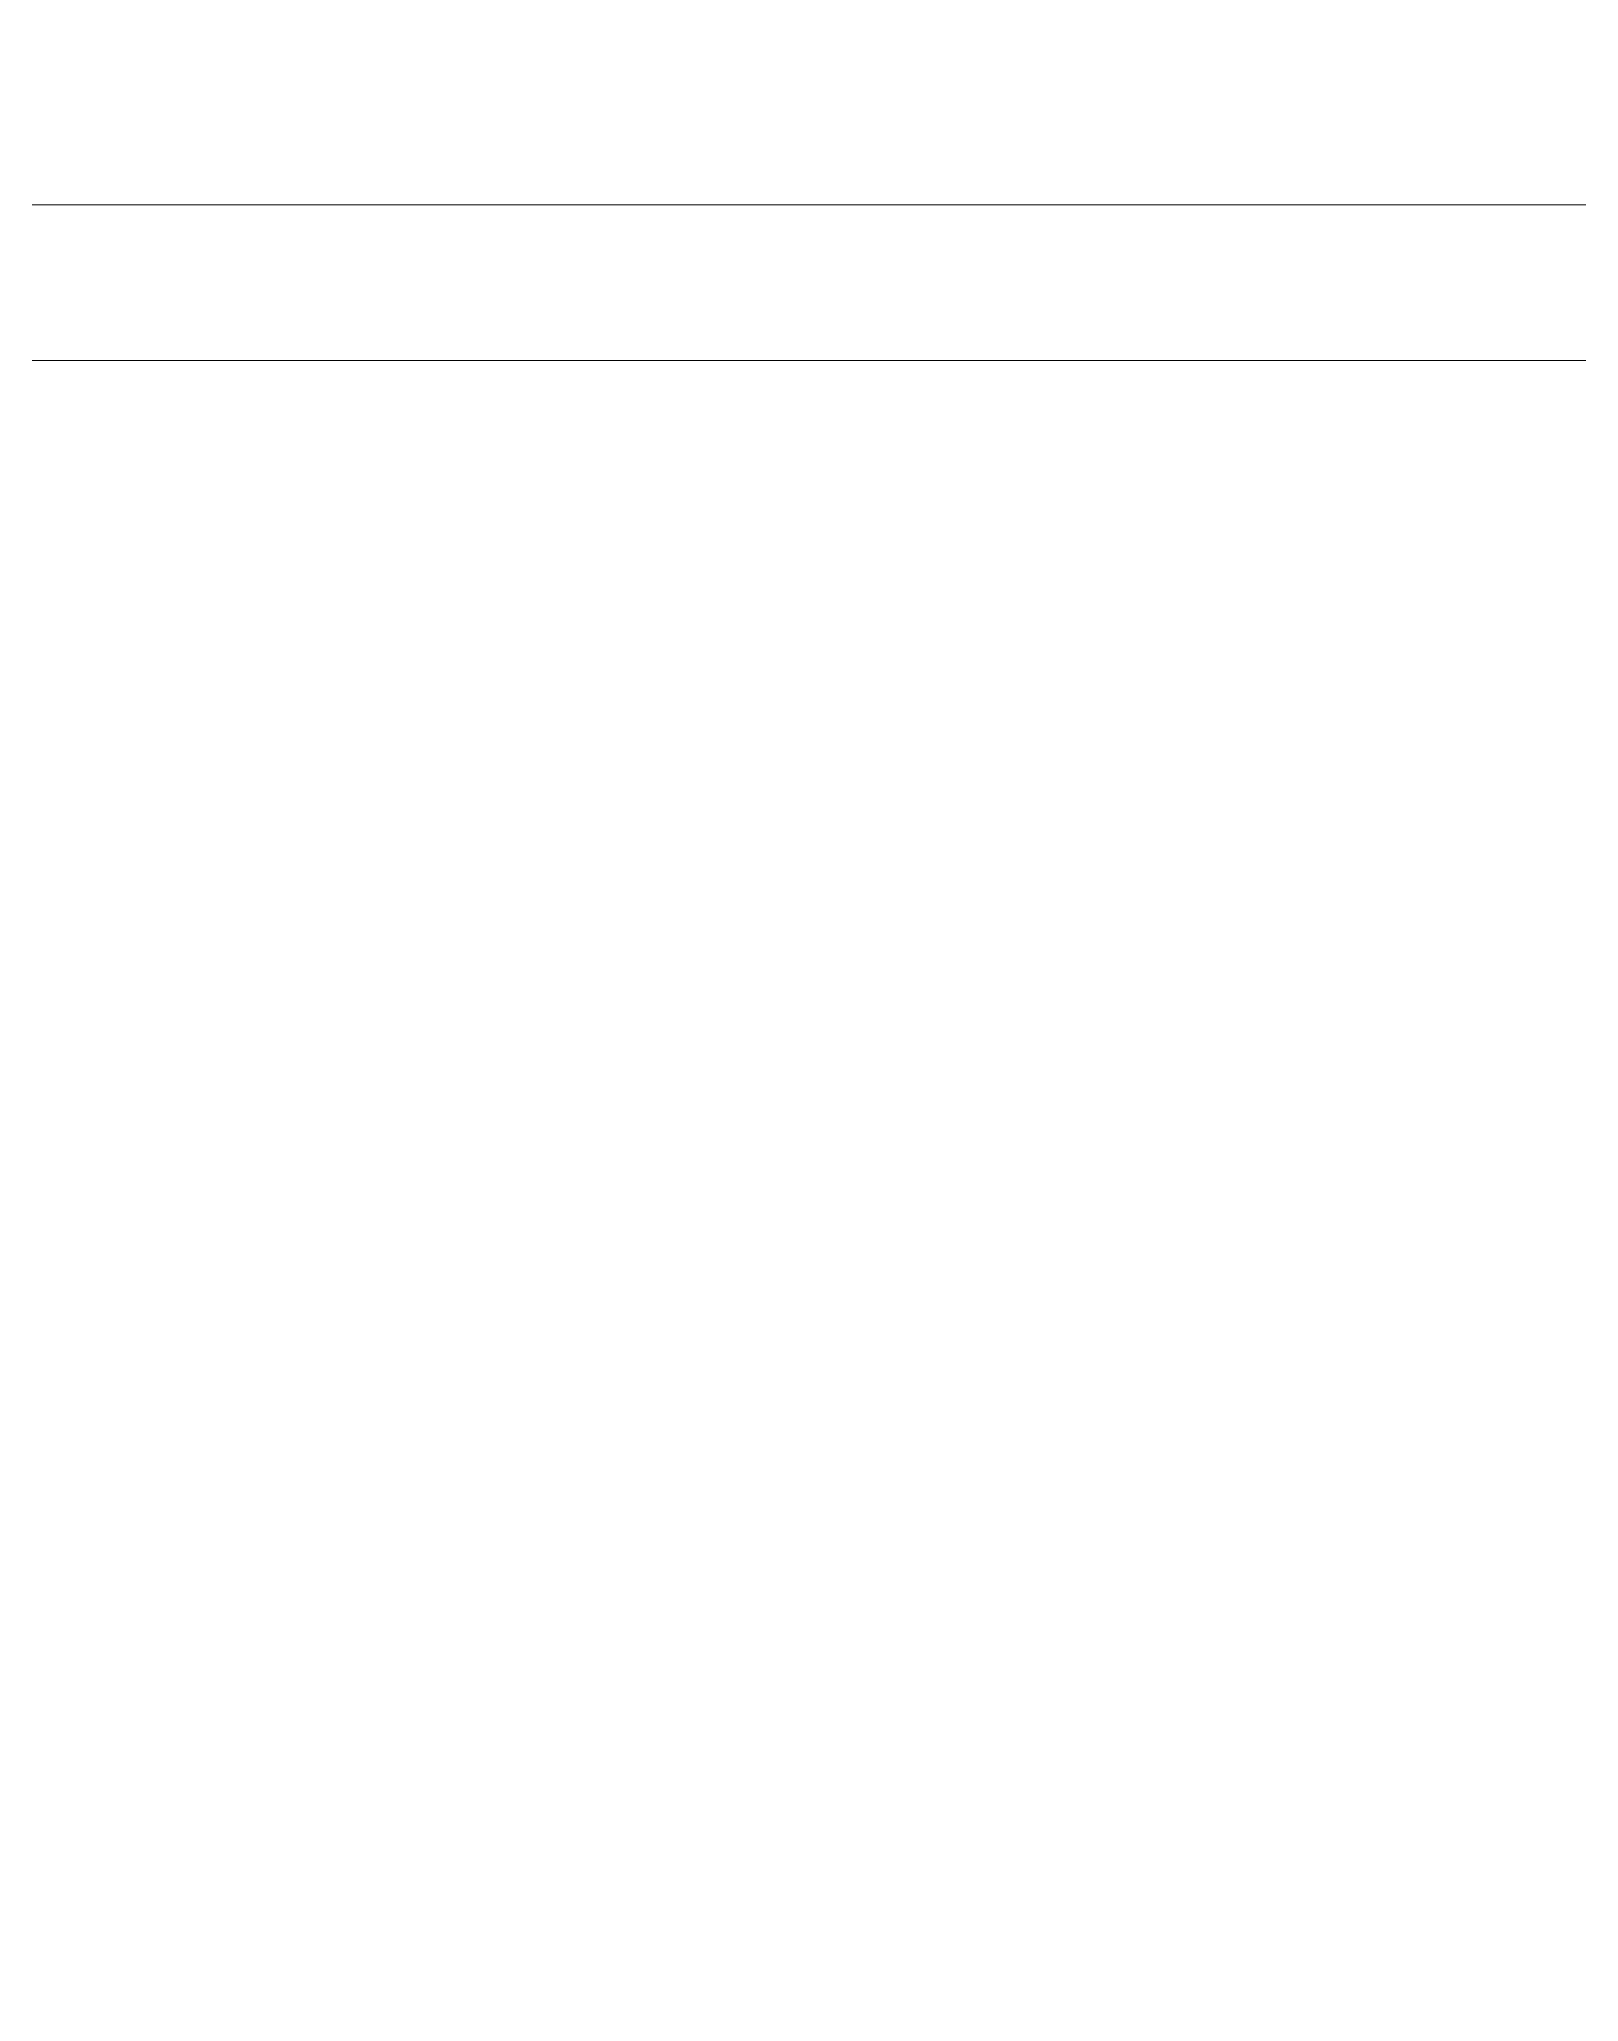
# Model space of a CAD drawing. Header units: inches. Extents: x -467 to 3069, y 495 to 1470.
# Drawn here: x -194.86 to -160.21, y 917.82 to 961.97 of the extents above; entities that cross this region are included whole.
import ezdxf

# ---------------------------------------------------------------- set-up
doc = ezdxf.new("R2010")
doc.units = ezdxf.units.IN
doc.header["$MEASUREMENT"] = 0
doc.layers.get('0').update_dxf_attribs({"color": 1, "lineweight": 9})
doc.layers.add('A101-Dimensions', color=7, linetype='Continuous', lineweight=9)
doc.layers.add('A101-Floorplan-1st-floor', color=7, linetype='Continuous', lineweight=9)
doc.styles.add('Annotative', font='txt')
doc.dimstyles.new('Annotative', dxfattribs={"dimtxt": 0.18, "dimasz": 0.18, "dimexe": 0.18, "dimexo": 0.0625, "dimgap": 0.09, "dimtad": 0, "dimtih": 1, "dimtoh": 1, "dimdec": 4, "dimzin": 0, "dimdsep": 46, "dimlunit": 4, "dimtxsty": 'Annotative', "dimblk": 'ARCHTICK', "dimblk1": 'ARCHTICK', "dimblk2": 'ARCHTICK', "dimcen": 0.09, "dimadec": 0, "dimazin": 0, "dimtfac": 1, "dimtdec": 4, "dimtofl": 0, "dimtmove": 0, "dimatfit": 3, "dimldrblk": 'ARCHTICK', "dimfxl": 1, "dimtolj": 1, "dimtzin": 0, "dimarcsym": 0})

# ---------------------------------------------------------------- blocks, each defined once
blk = doc.blocks.new('_ArchTick')
at = {"color": 0, "linetype": 'ByBlock', "lineweight": 30, "const_width": 0.15}
blk.add_lwpolyline([(-0.5, -0.5), (0.5, 0.5)], dxfattribs=at)
blk = doc.blocks.new('*D509')
at = {"layer": 'A101-Dimensions', "color": 0, "lineweight": -2, "transparency": 16777216}
for p, q in [((-427.849, 596.314), (-427.849, 573.649)), ((-125.319, 596.314), (-125.319, 573.649)), ((-427.849, 576.529), (-280.152, 576.529)), ((-125.319, 576.529), (-260.472, 576.529))]:
    blk.add_line(p, q, dxfattribs=at)
at = {"layer": 'A101-Dimensions', "color": 0, "lineweight": -2, "transparency": 16777216, "xscale": 2.88, "yscale": 2.88, "zscale": 2.88, "rotation": 180}
blk.add_blockref('_ArchTick', (-427.849, 576.529), dxfattribs=at)
at = {"layer": 'A101-Dimensions', "color": 0, "lineweight": -2, "transparency": 16777216, "xscale": 2.88, "yscale": 2.88, "zscale": 2.88}
blk.add_blockref('_ArchTick', (-125.319, 576.529), dxfattribs=at)
at = {"layer": 'A101-Dimensions', "color": 0, "lineweight": 5, "transparency": 16777216, "insert": (-270.312, 576.529), "char_height": 2.88, "attachment_point": 5, "style": 'Annotative'}
blk.add_mtext('\\A1;25\'-2{\\H1x;\\S1/2;}"', dxfattribs=at)

msp = doc.modelspace()

# ---------------------------------------------------------------- linework, layer by layer
at = {"layer": 'A101-Floorplan-1st-floor', "lineweight": 5}
msp.add_line((-268.06809, 958.24286), (-125.81809, 958.24286), dxfattribs=at)
msp.add_lwpolyline([(-129.31809, 954.74286), (-129.31809, 814.74286), (-268.06809, 814.74286), (-268.06809, 954.74286)], close=True, dxfattribs=at)

# ---------------------------------------------------------------- dimensions: what is measured, and where the dimension line sits
at = {"layer": 'A101-Dimensions', "lineweight": 5}
dim = msp.add_linear_dim(base=(-427.84934, 576.52878), p1=(-125.3195, 597.31383), p2=(-427.84934, 597.31383), dimstyle='Annotative', override={"dimtxsty": 'Annotative'}, dxfattribs=at)
dim.commit()
dim.dimension.update_dxf_attribs({"geometry": '*D509', "text_midpoint": (-270.31225, 576.52878), "dimtype": 160})

doc.saveas('drawing.dxf')
